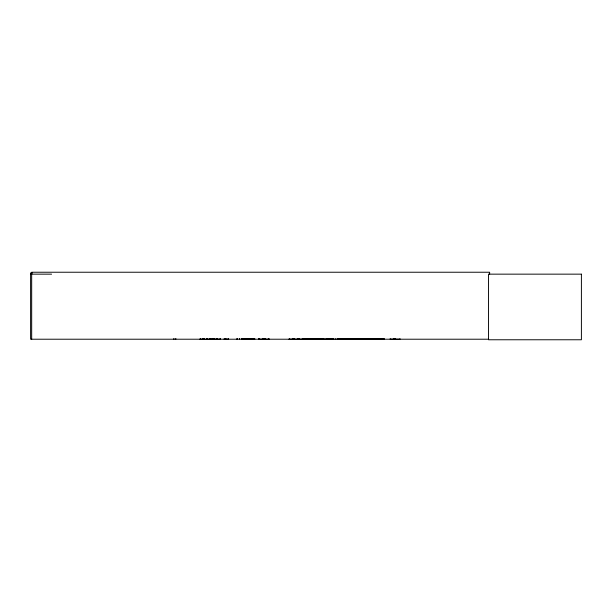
<?xml version="1.0" encoding="UTF-8"?>
<svg xmlns="http://www.w3.org/2000/svg" width="612" height="612" viewBox="0 0 612 612"><rect width="100%" height="100%" fill="white"/><g stroke="black" fill="none" stroke-linecap="round" stroke-linejoin="round"><path stroke-width="0.92" d="M207.652 339.193L207.652 338.673M259.281 338.673L259.289 339.216L259.32 338.673M311.355 339.132L311.378 338.673M200.04 339.216L204.339 339.147M205.961 339.216L220.542 339.163M372.861 339.147L372.922 339.216M380.549 338.841L380.588 339.216M322.593 339.079L322.578 338.673M288.971 339.147L323.572 339.163M294.035 339.132L293.974 338.673L293.859 339.147M341.993 339.132L342.009 338.719L342.139 339.216M369.786 339.163L369.725 338.535M370.176 339.216L370.161 338.811L384.03 338.811L384.015 339.216M370.122 339.117L370.053 338.535M206.298 339.147L206.351 338.719M211.913 339.147L211.966 338.719L212.027 339.216M299.123 339.147L299.176 338.719L299.237 339.216M322.218 339.147L322.142 338.673M289.292 339.147L289.346 338.719L289.407 339.216M212.525 339.147L212.593 338.719M32.513 272.921L30.6 272.921L30.6 339.216L488.667 339.216M30.6 274.153L51.592 274.153M242.505 338.788L254.753 338.788M303.957 338.788L316.213 338.788M337.143 338.788L367.789 338.788M370.122 338.841L384.068 338.841M242.482 338.949L254.783 338.964M303.935 338.964L316.236 338.949M337.113 338.964L367.812 338.964M228.551 339.193L224.244 339.147M242.49 339.178L254.768 339.178M326.227 338.719L331.574 339.147M337.128 339.178L384.443 339.216M265.554 339.147L265.417 338.673M302.879 339.147L302.818 338.719M331.222 339.132L331.207 338.673M326.601 339.147L326.686 338.673M307.668 339.147L307.614 338.719M302.718 339.147L302.756 338.673M381.33 339.147L381.276 339.216M373.618 338.811L373.603 339.216M220.221 339.147L220.159 338.719L220.106 339.216M214.605 339.147L214.544 338.719M228.36 339.147L228.33 338.719M374.949 339.132L374.942 338.719L374.927 339.216M313.948 339.132L313.925 338.673M394.924 339.132L394.916 338.535M217.497 339.193L217.497 338.673M489.623 274.153L489.623 272.233L31.679 272.233L31.679 339.216M400.003 338.673L400.003 339.216L390.165 339.147L390.165 338.673M395.253 338.535L395.253 339.216M394.778 338.673L394.778 339.216M393.715 338.535L393.715 339.216M377.849 338.811L377.849 339.216M376.342 338.811L376.342 339.216M372.379 338.673L372.379 339.216M368.072 338.535L368.072 339.216M367.743 338.535L367.743 339.216M365.418 338.673L365.418 339.216M362.87 338.673L362.87 339.216M343.202 338.535L343.202 339.216M335.498 338.673L335.498 339.216M333.884 338.673L333.968 339.216M333.479 338.673L333.479 339.216M333.219 338.673L333.219 339.216M333.073 338.673L333.073 339.216M332.867 339.216L332.867 338.673L332.813 339.216M332.63 338.673L332.63 339.216M332.507 338.673L332.507 339.216M332.331 338.673L332.331 339.216M332.109 338.673L332.109 339.216M331.888 338.673L331.895 339.216M331.123 338.673L331.184 339.216M331.038 338.673L330.947 339.216M330.664 338.673L330.664 339.216M330.503 338.673L330.511 339.216M330.075 338.673L330.067 339.216M329.876 338.673L329.83 339.216M329.692 338.673L329.692 339.216M329.348 338.673L329.348 339.216M329.187 338.673L329.187 339.216M328.369 338.673L328.269 339.216M328.231 338.673L328.231 339.216M327.933 338.673L327.933 339.216M327.803 338.535L327.825 339.216M327.726 338.673L327.726 339.216M327.627 338.535L327.542 339.216L327.497 338.673M327.305 338.673L327.305 339.216M326.165 338.673L326.165 339.216M325.997 338.673L325.997 339.216M324.108 338.673L324.108 339.216M323.909 338.673L323.878 339.216M323.434 338.673L323.434 339.216M323.281 338.673L323.228 339.216M322.493 338.673L322.417 339.216M321.996 338.673L321.996 339.216M321.874 338.673L321.874 339.216M321.759 338.673L321.759 339.216M321.56 338.673L321.56 339.216M321.445 338.673L321.445 339.216M321.193 338.535L321.239 339.216M321.025 338.535L321.063 339.216M320.887 339.216L320.719 338.673M320.558 338.673L320.558 339.216M319.632 338.673L319.625 339.216M319.265 338.673L319.265 339.216M318.913 338.673L318.913 339.216M318.676 338.673L318.676 339.216M318.561 338.535L318.561 339.216M318.232 338.535L318.232 339.216M317.674 338.673L317.674 339.216M316.58 338.535L316.58 339.216M316.251 338.535L316.251 339.216M307.553 338.673L307.553 339.216M304.087 338.535L304.087 339.216M303.912 338.535L303.912 339.216M302.297 338.673L302.297 339.216M299.528 338.535L299.528 339.216M299.367 338.535L299.367 339.216M298.052 338.673L298.052 339.216M297.623 338.535L297.623 339.216M297.44 338.535L297.44 339.216M294.112 338.673L294.112 339.216M292.804 338.535L292.804 339.216M292.643 338.535L292.643 339.216M269.127 338.673L269.158 339.216L258.57 339.147L258.57 338.673M268.416 338.673L268.416 339.216M265.356 338.673L265.356 339.216M264.407 338.535L264.415 339.216L264.292 338.535M264.063 338.535L264.078 339.216M263.665 338.535L263.665 339.216M263.321 338.535L263.321 339.216M263.152 338.673L263.183 339.216M262.625 338.535L262.625 339.216M251.41 338.673L251.41 339.216M251.172 338.673L251.172 339.216M250.354 338.673L250.354 339.216M249.88 338.673L249.88 339.216M249.795 338.673L249.795 339.216M249.39 338.673L249.39 339.216M249.13 338.673L249.13 339.216M248.985 338.673L248.985 339.216M248.541 338.673L248.495 339.216M248.327 338.673L248.327 339.216M248.021 338.673L248.021 339.216M247.768 338.673L247.768 339.216M246.391 338.673L246.391 339.216M245.978 338.673L245.978 339.216M241.411 338.398L241.411 339.216M239.499 338.398L239.499 339.216M237.364 338.535L237.364 339.216M236.806 338.673L236.836 339.216M228.299 338.673L228.299 339.216M225.813 338.535L225.813 339.216M225.675 338.535L225.675 339.216M224.183 338.673L224.183 339.216M216.495 338.535L216.495 339.216M216.304 338.535L216.304 339.216M214.491 338.673L214.491 339.216M213.787 338.535L213.787 339.216M212.754 339.216L212.754 338.535L212.662 339.216M212.395 338.535L212.41 339.216M210.214 338.535L210.214 339.216M210.015 338.535L210.015 339.216M206.405 338.673L206.405 339.216M204.4 338.673L204.4 339.216M202.916 338.535L202.916 339.216M202.771 338.535L202.771 339.216M175.797 338.398L175.797 339.216M173.885 338.398L173.885 339.216M200.254 339.079L200.285 338.673L200.254 339.079M581.4 274.153L488.544 274.153L488.544 339.767L581.4 339.767L581.4 274.153M319.089 339.216L319.089 338.673L319.074 339.216M246.934 339.216L246.934 338.673L246.858 339.216"/></g></svg>
